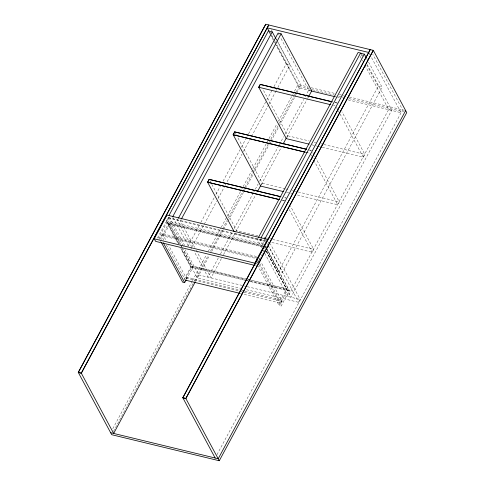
<?xml version="1.0" encoding="UTF-8"?>
<svg xmlns="http://www.w3.org/2000/svg" width="485" height="485" viewBox="0 0 485 485"><rect width="100%" height="100%" fill="white"/><g stroke="black" fill="none" stroke-linecap="round" stroke-linejoin="round"><path stroke-width="0.36" stroke-dasharray="2.42 1.82" d="M179.044 243.961L166.585 220.76L168.119 217.91L265.222 241.421M157.407 238.074L168.41 217.632L167.725 216.352M159.48 238.99L158.765 237.662L167.034 222.312L262.773 245.489M163.888 240.263L161.39 235.613L162.414 233.709L257.541 256.747M161.499 239.475L160.784 238.147L169.047 222.797L180.462 244.052M256.789 257.723L163.803 235.213L169.768 224.131L264.222 247.004M178.08 218.82L177.364 220.148L191.599 246.665M181.105 219.553L180.39 220.881L194.624 247.398M187.962 246.362L200.505 223.076M200.863 222.409L214.479 197.122M215.91 194.461L220.93 185.143M223.076 181.147L239.917 149.871M241.354 147.21L248.156 134.569M248.52 133.902L266.435 100.625M266.792 99.965L273.601 87.318M273.958 86.651L286.138 64.026L275.122 43.511M190.75 249.296L191.83 247.302M192.187 246.635L216.552 201.384M217.983 198.723L224.791 186.076M225.149 185.409L241.991 154.133M243.428 151.472L268.508 104.893M268.866 104.226L276.032 90.919M276.389 90.252L277.462 88.258M277.826 87.591L290.006 64.966L276.856 40.473M184.07 279.542L190.926 266.811L181.299 248.878M186.98 278.372L186.264 277.038L192.23 265.962L247.144 279.257M185.628 279.475L186.307 278.214L168.835 245.665M186.44 279.378L192.945 267.296L183.312 249.363M112.793 428.704L192.157 281.3M192.515 280.633L206.525 254.625M208.32 251.291L220.887 227.944M221.245 227.277L241.36 189.926M241.718 189.259L242.797 187.258M243.155 186.592L251.412 171.254M252.849 168.586L266.859 142.572M267.217 141.905L268.654 139.237M269.011 138.571L276.911 123.899M278.348 121.232L292.352 95.218M292.716 94.551L294.152 91.883M294.51 91.216L298.099 84.548L308.484 87.064M113.508 431.371L193.951 281.973M194.309 281.306L208.32 255.292M210.472 251.291L226.992 220.608M228.429 217.941L244.585 187.931M244.949 187.265L268.648 143.245M269.011 142.572L270.448 139.904M270.806 139.237L279.063 123.899M279.421 123.232L294.146 95.884M294.504 95.218L295.941 92.55M296.305 91.883L299.178 86.548L276.42 44.171M242.07 288.63L197.195 277.766L198.729 274.916L185.203 249.726M195.54 281.367L209.55 255.359M211.702 251.357L223.197 230.011M223.555 229.344L227.865 221.342M228.223 220.675L245.101 189.326M245.458 188.659L253.364 173.988M254.801 171.32L269.163 144.639M269.521 143.972L270.6 141.972M270.957 141.305L278.857 126.633M279.221 125.967L294.662 97.285M295.019 96.618L296.456 93.951M296.814 93.284L301.124 85.281L276.25 38.952M218.365 257.85L207.974 277.153L194.091 251.303M220.517 253.855L232.345 231.891M234.14 228.562L253.491 192.612M253.855 191.945L254.928 189.95M255.286 189.283L258.153 183.96M259.584 181.299L278.942 145.348M279.299 144.688L283.604 136.697M285.034 134.036L303.677 99.419M305.107 96.757L308.69 90.101L280.572 37.733M221.39 258.584L210.999 277.887L196.049 250.048M223.543 254.589L255.443 195.346M261.179 184.694L281.967 146.082M286.629 137.431L307.417 98.819M307.775 98.152L308.49 96.824M261.385 184.979L262.306 183.269L237.608 137.273M286.944 137.504L287.866 135.794L262.809 89.131M258.081 238.19L257.365 239.517L261.991 248.138M261.106 238.923L260.39 240.251L263.24 245.555M257.256 261.506L257.959 260.196M264.295 248.435L265.35 246.471L266.065 247.799M268.563 242.627L256.135 265.707L255.104 263.785M368.6 62.11L382.107 87.264L282.494 272.261L278.632 271.327L378.239 86.33L366.866 65.148M281.433 301.246L280.718 299.912L286.683 288.83L250.806 280.142M266.592 248.15L289.418 290.654L281.148 306.005L279.136 305.52L287.399 290.169L266.356 250.981M240.13 293.389L281.082 303.307L282.106 301.409L260.706 261.554M364.847 65.057L388.691 109.471L287.975 296.523L264.131 252.115M271.861 242.47L312.182 252.23L313.716 249.381L290.448 206.052M297.426 194.994L337.748 204.755L339.282 201.905L316.014 158.577M322.258 147.337L363.307 157.279L364.841 154.43L341.937 111.768M367.163 64.469L391.716 110.204L291 297.256L266.083 250.86M246.483 289.697L298.712 302.343L300.245 299.494L270.345 243.816M216.971 454.681L402.641 109.859L372.783 54.259M286.138 64.026L290.006 64.966M378.239 86.33L382.107 87.264M311.273 87.736L334.965 93.472M339.379 94.539L344.526 95.787M349.321 96.951L404.454 110.295M299.178 86.548L311.612 89.561M312.346 89.737L334.298 95.054M338.688 96.115L341.616 96.824M342.349 97L344.544 97.533M348.933 98.594L403.811 111.883M308.69 90.101L310.509 90.537M388.691 109.471L391.716 110.204M310.624 90.798L299.591 88.131L276.492 45.105M334.899 96.679L337.105 97.212M337.845 97.388L339.312 97.746M348.139 99.886L401.107 112.708L370.898 56.448M335.044 102.499L337.245 103.032M335.08 102.565L337.281 103.099M333.51 105.348L335.014 105.772M287.866 135.794L309.127 140.941M314.256 142.184L315.723 142.535M320.858 143.778L323.058 144.312M323.786 144.488L364.841 154.43M311.994 144.851L315.656 145.743M316.39 145.918L318.59 146.452M319.324 146.628L321.525 147.161M309.485 149.974L310.952 150.332M309.521 150.041L311.716 150.574M305.75 152.29L310.145 153.357M305.786 152.357L309.448 153.248M262.306 183.269L285.028 188.774M285.762 188.95L287.963 189.483M292.364 190.544L294.559 191.078M295.292 191.254L297.493 191.787M298.226 191.969L339.282 201.905M286.429 192.333L290.097 193.218M290.83 193.394L293.025 193.927M284.653 197.631L286.156 198.05L284.689 197.698M282.385 200.299L284.586 200.832M282.422 200.366L284.622 200.899M258.002 235.892L236.741 230.745L211.684 184.082M263.864 237.31L266.065 237.844M266.798 238.02L268.999 238.553M269.733 238.735L271.927 239.263M272.661 239.444L313.716 249.381M235.207 233.594L265.265 240.869M168.41 217.632L265.246 241.081M268.163 242.136L269.636 242.488M166.585 220.76L263.688 244.27M263.337 245.986L166.864 222.627L178.274 243.876M169.598 224.446L263.319 247.144M161.39 235.613L257.189 258.808M158.765 237.662L160.784 238.147M247.877 279.433L250.072 279.966M192.054 266.277L246.974 279.572M247.702 279.754L249.902 280.281M250.636 280.463L286.514 289.151M190.926 266.811L244.931 279.881M245.665 280.063L289.418 290.654M244.761 280.203L190.757 267.126L180.772 248.526M245.495 280.378L247.689 280.912M250.618 281.621L289.242 290.97L266.423 248.465M198.729 274.916L243.603 285.78M244.337 285.956L246.544 286.496M247.277 286.671L300.245 299.494M186.264 277.038L241.178 290.333M241.912 290.515L244.107 291.042M244.84 291.224L280.718 299.912M186.307 278.214L282.106 301.409M369.121 53.138L370.54 55.787M366.824 58.8L368.248 61.449M361.822 54.526L363.247 57.175M361.179 54.556L361.895 55.878M360.222 56.442L362.713 61.08M336.463 107.282L337.893 109.95M338.251 110.616L339.682 113.284M340.04 113.951L363.307 157.279M278.081 33.095L279.154 35.084M271.273 29.682L271.982 31.004M275.789 38.485L276.498 39.812M270.024 32.259L271.091 34.247M271.448 34.908L274.643 40.861M275.001 41.528L276.068 43.511M269.381 31.871L270.096 33.192M271.515 35.841L273.291 39.152M269.078 32.252L269.793 33.58M270.145 34.241L273.346 40.2M273.698 40.861L274.765 42.844M312.789 152.575L314.225 155.242M314.583 155.909L315.656 157.91M310.539 154.091L311.619 156.091M311.976 156.758L313.407 159.426M313.765 160.092L337.748 204.755M289.272 209.569L312.182 252.23M235.455 133.272L236.177 134.606M268.102 245.337L298.712 302.343M264.725 239.166L265.434 240.487M267.926 245.125L282.494 272.261M265.519 246.156L266.235 247.483M260.857 238.232L263.701 243.525M265.483 246.835L278.632 271.327M266.186 251.297L287.229 290.485M262.349 248.799L263.773 251.454M258.923 258.238L260.354 260.894M257.905 260.136L259.329 262.791M259.687 263.458L281.082 303.307M257.614 262.173L258.681 264.161M259.038 264.828L281.148 306.005M255.595 261.682L257.02 264.337M257.377 265.004L279.136 305.52M209.896 180.747L211.327 183.415M172.981 217.529L188.265 245.992M169.471 217.256L185.106 246.38M168.119 217.91L183.779 247.077M180.82 244.713L181.887 246.707M168.877 223.112L180.293 244.367M180.65 245.034L181.717 247.023M182.075 247.689L192.775 267.611M181.535 248.599L197.195 277.766M167.034 222.312L178.444 243.561M163.087 233.873L163.803 235.213M162.414 233.709L165.979 240.354M166.385 244.907L184.924 279.445M159.838 239.651L160.905 241.645"/><path stroke-width="0.73" d="M219.275 460.75L185.822 398.452L373.286 50.294L406.739 112.593L219.275 460.75L111.714 434.705L78.261 372.407L265.725 24.25L373.323 50.361L185.858 398.518L182.833 397.785L370.261 49.561L182.796 397.718L215.176 458.016M195.182 282.034L113.66 433.438L81.286 373.141L268.751 24.984L81.322 373.207L78.297 372.474L265.725 24.25M154.254 238.814L167.034 215.073L267.544 239.408L254.758 263.149L154.254 238.814L155.63 241.372L254.667 265.35M169.113 215.261L268.369 30.931L272.237 31.864L275.789 38.485M172.624 216.868L272.237 31.864M178.438 218.153L278.081 33.095L281.106 33.829L311.716 90.834L308.848 96.157M181.463 218.887L281.106 33.829M234.134 231.594L207.61 182.196L209.144 179.347L280.985 196.74M283.495 191.617L260.772 186.119L233.17 134.721L234.704 131.871L306.55 149.265M309.06 144.142L286.332 138.643L258.735 87.245L260.269 84.396L332.116 101.789M209.144 179.347L207.647 182.263L279.487 199.656M234.704 131.871L233.206 134.788L305.053 152.181M258.772 87.312L260.269 84.396M161.262 242.306L182.663 282.161L184.676 282.646L186.088 280.033M257.596 191.351L260.821 185.355M283.04 144.087L286.271 138.098M258.438 237.523L358.082 52.465L361.107 53.198M261.221 237.565L360.47 53.229L364.338 54.168L366.472 58.139M264.725 239.166L364.338 54.168M405.666 110.592L218.201 458.749L110.635 432.705M368.764 52.477L267.217 27.833L269.029 31.21M311.364 90.98L334.899 96.679M260.306 84.463L332.146 101.856M258.735 87.245L330.612 104.705M234.74 131.938L306.587 149.331M233.17 134.721L305.017 152.114M209.18 179.414L280.288 196.631M207.61 182.196L279.451 199.59M185.282 280.112L239.402 293.213M78.261 372.407L81.286 373.141M182.796 397.718L185.822 398.452M163.281 242.797L184.676 282.646"/></g></svg>
